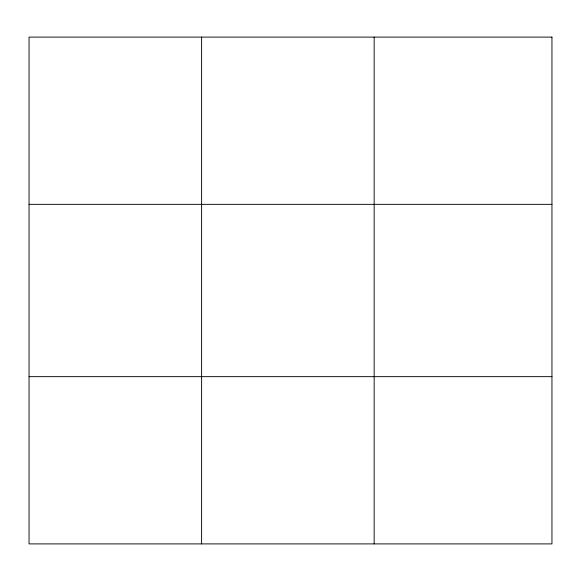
<?xml version="1.0" encoding="UTF-8"?>
<svg xmlns="http://www.w3.org/2000/svg" width="581" height="581" viewBox="0 0 581 581"><rect width="100%" height="100%" fill="white"/><g stroke="black" fill="none" stroke-linecap="round" stroke-linejoin="round"><path stroke-width="0.87" d="M201.607 37.104L201.607 543.896M374.164 37.104L374.164 543.896M29.05 204.345L551.95 204.345M29.05 376.655L551.95 376.655M551.95 37.104L551.95 543.896L29.05 543.896L29.05 37.104L551.95 37.104"/></g></svg>
